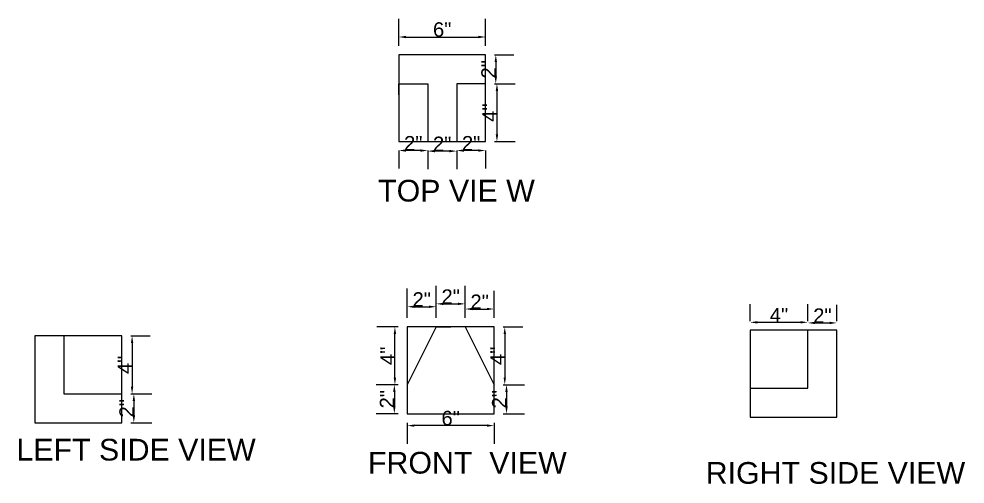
# Model space of a CAD drawing. Header units: inches. Extents: x 1476 to 2493, y 2175 to 2994.
# Drawn here: x 1844.4 to 1909.8, y 2961.4 to 2993.5 of the extents above; entities that cross this region are included whole.
import ezdxf

# ---------------------------------------------------------------- set-up
doc = ezdxf.new("R2010")
doc.units = ezdxf.units.IN
doc.styles.get("Standard").update_dxf_attribs({"font": 'arial.ttf'})
doc.dimstyles.new('ISO-25', dxfattribs={"dimtxt": 1, "dimasz": 0.5, "dimexe": 1.25, "dimexo": 0.625, "dimgap": 0, "dimtad": 1, "dimdec": 1, "dimlunit": 3, "dimtxsty": 'Standard', "dimcen": 2.5, "dimadec": 0, "dimazin": 0, "dimtfac": 1, "dimtdec": 1, "dimtmove": 0, "dimatfit": 3, "dimfxl": 1, "dimarcsym": 0})

# ---------------------------------------------------------------- blocks, each defined once
blk = doc.blocks.new('*D4')
at = {"color": 0, "lineweight": -2, "transparency": 16777216}
for p, q in [((1870.622, 2991.66), (1870.622, 2993.511)), ((1876.622, 2991.66), (1876.622, 2993.511)), ((1871.122, 2992.261), (1876.122, 2992.261))]:
    blk.add_line(p, q, dxfattribs=at)
at = {"color": 0, "transparency": 16777216}
for points in [[(1871.122, 2992.344), (1871.122, 2992.177), (1870.622, 2992.261)], [(1876.122, 2992.344), (1876.122, 2992.177), (1876.622, 2992.261)]]:
    blk.add_solid(points, dxfattribs=at)
at = {"layer": 'Defpoints', "color": 0, "transparency": 16777216}
for p in [(1876.622, 2992.261), (1870.622, 2991.035), (1876.622, 2991.035)]:
    blk.add_point(p, dxfattribs=at)
at = {"color": 0, "transparency": 16777216, "insert": (1873.622, 2992.771), "char_height": 1, "attachment_point": 5}
blk.add_mtext('6"', dxfattribs=at)
blk = doc.blocks.new('*D5')
at = {"color": 0, "lineweight": -2, "transparency": 16777216}
for p, q in [((1877.247, 2991.035), (1878.576, 2991.035)), ((1877.326, 2990.535), (1877.326, 2989.535)), ((1877.247, 2989.035), (1878.576, 2989.035))]:
    blk.add_line(p, q, dxfattribs=at)
at = {"color": 0, "transparency": 16777216}
for points in [[(1877.243, 2990.535), (1877.409, 2990.535), (1877.326, 2991.035)], [(1877.243, 2989.535), (1877.409, 2989.535), (1877.326, 2989.035)]]:
    blk.add_solid(points, dxfattribs=at)
at = {"layer": 'Defpoints', "color": 0, "transparency": 16777216}
for p in [(1876.622, 2991.035), (1876.622, 2989.035), (1877.326, 2989.035)]:
    blk.add_point(p, dxfattribs=at)
at = {"color": 0, "transparency": 16777216, "insert": (1876.824, 2990.035), "char_height": 1, "attachment_point": 5, "rotation": 90}
blk.add_mtext('2"', dxfattribs=at)
blk = doc.blocks.new('*D6')
at = {"color": 0, "lineweight": -2, "transparency": 16777216}
for p, q in [((1877.247, 2989.035), (1878.655, 2989.035)), ((1877.405, 2988.535), (1877.405, 2985.535)), ((1877.247, 2985.035), (1878.655, 2985.035))]:
    blk.add_line(p, q, dxfattribs=at)
at = {"color": 0, "transparency": 16777216}
for points in [[(1877.321, 2988.535), (1877.488, 2988.535), (1877.405, 2989.035)], [(1877.321, 2985.535), (1877.488, 2985.535), (1877.405, 2985.035)]]:
    blk.add_solid(points, dxfattribs=at)
at = {"layer": 'Defpoints', "color": 0, "transparency": 16777216}
for p in [(1876.622, 2989.035), (1876.622, 2985.035), (1877.405, 2985.035)]:
    blk.add_point(p, dxfattribs=at)
at = {"color": 0, "transparency": 16777216, "insert": (1876.905, 2987.035), "char_height": 1, "attachment_point": 5, "rotation": 90}
blk.add_mtext('4"', dxfattribs=at)
blk = doc.blocks.new('*D7')
at = {"color": 0, "lineweight": -2, "transparency": 16777216}
for p, q in [((1874.622, 2984.41), (1874.622, 2983.165)), ((1876.122, 2984.415), (1875.122, 2984.415)), ((1876.622, 2984.41), (1876.622, 2983.165))]:
    blk.add_line(p, q, dxfattribs=at)
at = {"color": 0, "transparency": 16777216}
for points in [[(1875.122, 2984.498), (1875.122, 2984.332), (1874.622, 2984.415)], [(1876.122, 2984.498), (1876.122, 2984.332), (1876.622, 2984.415)]]:
    blk.add_solid(points, dxfattribs=at)
at = {"layer": 'Defpoints', "color": 0, "transparency": 16777216}
for p in [(1874.622, 2985.035), (1874.622, 2984.415), (1876.622, 2985.035)]:
    blk.add_point(p, dxfattribs=at)
at = {"color": 0, "transparency": 16777216, "insert": (1875.622, 2984.917), "char_height": 1, "attachment_point": 5}
blk.add_mtext('2"', dxfattribs=at)
blk = doc.blocks.new('*D8')
at = {"color": 0, "lineweight": -2, "transparency": 16777216}
for p, q in [((1872.622, 2984.41), (1872.622, 2983.125)), ((1874.622, 2984.41), (1874.622, 2983.125)), ((1874.122, 2984.375), (1873.122, 2984.375))]:
    blk.add_line(p, q, dxfattribs=at)
at = {"color": 0, "transparency": 16777216}
for points in [[(1873.122, 2984.458), (1873.122, 2984.292), (1872.622, 2984.375)], [(1874.122, 2984.458), (1874.122, 2984.292), (1874.622, 2984.375)]]:
    blk.add_solid(points, dxfattribs=at)
at = {"layer": 'Defpoints', "color": 0, "transparency": 16777216}
for p in [(1872.622, 2985.035), (1874.622, 2985.035), (1872.622, 2984.375)]:
    blk.add_point(p, dxfattribs=at)
at = {"color": 0, "transparency": 16777216, "insert": (1873.622, 2984.877), "char_height": 1, "attachment_point": 5}
blk.add_mtext('2"', dxfattribs=at)
blk = doc.blocks.new('*D9')
at = {"color": 0, "lineweight": -2, "transparency": 16777216}
for p, q in [((1870.622, 2984.41), (1870.622, 2983.165)), ((1872.122, 2984.415), (1871.122, 2984.415)), ((1872.622, 2984.41), (1872.622, 2983.165))]:
    blk.add_line(p, q, dxfattribs=at)
at = {"color": 0, "transparency": 16777216}
for points in [[(1871.122, 2984.498), (1871.122, 2984.332), (1870.622, 2984.415)], [(1872.122, 2984.498), (1872.122, 2984.332), (1872.622, 2984.415)]]:
    blk.add_solid(points, dxfattribs=at)
at = {"layer": 'Defpoints', "color": 0, "transparency": 16777216}
for p in [(1870.622, 2985.035), (1870.622, 2984.415), (1872.622, 2985.035)]:
    blk.add_point(p, dxfattribs=at)
at = {"color": 0, "transparency": 16777216, "insert": (1871.622, 2984.917), "char_height": 1, "attachment_point": 5}
blk.add_mtext('2"', dxfattribs=at)
blk = doc.blocks.new('*D10')
at = {"color": 0, "lineweight": -2, "transparency": 16777216}
for p, q in [((1871.208, 2972.855), (1871.208, 2974.871)), ((1873.208, 2972.855), (1873.208, 2974.871)), ((1871.708, 2973.621), (1872.708, 2973.621))]:
    blk.add_line(p, q, dxfattribs=at)
at = {"color": 0, "transparency": 16777216}
for points in [[(1871.708, 2973.704), (1871.708, 2973.538), (1871.208, 2973.621)], [(1872.708, 2973.704), (1872.708, 2973.538), (1873.208, 2973.621)]]:
    blk.add_solid(points, dxfattribs=at)
at = {"layer": 'Defpoints', "color": 0, "transparency": 16777216}
for p in [(1873.208, 2973.621), (1871.208, 2972.23), (1873.208, 2972.23)]:
    blk.add_point(p, dxfattribs=at)
at = {"color": 0, "transparency": 16777216, "insert": (1872.208, 2974.123), "char_height": 1, "attachment_point": 5}
blk.add_mtext('2"', dxfattribs=at)
blk = doc.blocks.new('*D11')
at = {"color": 0, "lineweight": -2, "transparency": 16777216}
for p, q in [((1873.208, 2972.855), (1873.208, 2975.068)), ((1875.208, 2972.855), (1875.208, 2975.068)), ((1873.708, 2973.818), (1874.708, 2973.818))]:
    blk.add_line(p, q, dxfattribs=at)
at = {"color": 0, "transparency": 16777216}
for points in [[(1873.708, 2973.901), (1873.708, 2973.734), (1873.208, 2973.818)], [(1874.708, 2973.901), (1874.708, 2973.734), (1875.208, 2973.818)]]:
    blk.add_solid(points, dxfattribs=at)
at = {"layer": 'Defpoints', "color": 0, "transparency": 16777216}
for p in [(1875.208, 2973.818), (1873.208, 2972.23), (1875.208, 2972.23)]:
    blk.add_point(p, dxfattribs=at)
at = {"color": 0, "transparency": 16777216, "insert": (1874.208, 2974.32), "char_height": 1, "attachment_point": 5}
blk.add_mtext('2"', dxfattribs=at)
blk = doc.blocks.new('*D12')
at = {"color": 0, "lineweight": -2, "transparency": 16777216}
for p, q in [((1875.208, 2972.855), (1875.208, 2974.714)), ((1877.208, 2972.855), (1877.208, 2974.714)), ((1875.708, 2973.464), (1876.708, 2973.464))]:
    blk.add_line(p, q, dxfattribs=at)
at = {"color": 0, "transparency": 16777216}
for points in [[(1875.708, 2973.547), (1875.708, 2973.381), (1875.208, 2973.464)], [(1876.708, 2973.547), (1876.708, 2973.381), (1877.208, 2973.464)]]:
    blk.add_solid(points, dxfattribs=at)
at = {"layer": 'Defpoints', "color": 0, "transparency": 16777216}
for p in [(1877.208, 2973.464), (1875.208, 2972.23), (1877.208, 2972.23)]:
    blk.add_point(p, dxfattribs=at)
at = {"color": 0, "transparency": 16777216, "insert": (1876.208, 2973.966), "char_height": 1, "attachment_point": 5}
blk.add_mtext('2"', dxfattribs=at)
blk = doc.blocks.new('*D13')
at = {"color": 0, "lineweight": -2, "transparency": 16777216}
for p, q in [((1877.833, 2972.23), (1879.196, 2972.23)), ((1877.946, 2971.73), (1877.946, 2968.73)), ((1877.833, 2968.23), (1879.196, 2968.23))]:
    blk.add_line(p, q, dxfattribs=at)
at = {"color": 0, "transparency": 16777216}
for points in [[(1877.863, 2971.73), (1878.03, 2971.73), (1877.946, 2972.23)], [(1877.863, 2968.73), (1878.03, 2968.73), (1877.946, 2968.23)]]:
    blk.add_solid(points, dxfattribs=at)
at = {"layer": 'Defpoints', "color": 0, "transparency": 16777216}
for p in [(1877.208, 2972.23), (1877.208, 2968.23), (1877.946, 2968.23)]:
    blk.add_point(p, dxfattribs=at)
at = {"color": 0, "transparency": 16777216, "insert": (1877.446, 2970.23), "char_height": 1, "attachment_point": 5, "rotation": 90}
blk.add_mtext('4"', dxfattribs=at)
blk = doc.blocks.new('*D14')
at = {"color": 0, "lineweight": -2, "transparency": 16777216}
for p, q in [((1877.833, 2968.23), (1879.315, 2968.23)), ((1878.065, 2967.73), (1878.065, 2966.73)), ((1877.833, 2966.23), (1879.315, 2966.23))]:
    blk.add_line(p, q, dxfattribs=at)
at = {"color": 0, "transparency": 16777216}
for points in [[(1877.982, 2967.73), (1878.148, 2967.73), (1878.065, 2968.23)], [(1877.982, 2966.73), (1878.148, 2966.73), (1878.065, 2966.23)]]:
    blk.add_solid(points, dxfattribs=at)
at = {"layer": 'Defpoints', "color": 0, "transparency": 16777216}
for p in [(1877.208, 2968.23), (1877.208, 2966.23), (1878.065, 2966.23)]:
    blk.add_point(p, dxfattribs=at)
at = {"color": 0, "transparency": 16777216, "insert": (1877.563, 2967.23), "char_height": 1, "attachment_point": 5, "rotation": 90}
blk.add_mtext('2"', dxfattribs=at)
blk = doc.blocks.new('*D15')
at = {"color": 0, "lineweight": -2, "transparency": 16777216}
for p, q in [((1871.208, 2965.605), (1871.208, 2964.156)), ((1877.208, 2965.605), (1877.208, 2964.156)), ((1876.708, 2965.406), (1871.708, 2965.406))]:
    blk.add_line(p, q, dxfattribs=at)
at = {"color": 0, "transparency": 16777216}
for points in [[(1871.708, 2965.49), (1871.708, 2965.323), (1871.208, 2965.406)], [(1876.708, 2965.49), (1876.708, 2965.323), (1877.208, 2965.406)]]:
    blk.add_solid(points, dxfattribs=at)
at = {"layer": 'Defpoints', "color": 0, "transparency": 16777216}
for p in [(1871.208, 2966.23), (1877.208, 2966.23), (1871.208, 2965.406)]:
    blk.add_point(p, dxfattribs=at)
at = {"color": 0, "transparency": 16777216, "insert": (1874.208, 2965.917), "char_height": 1, "attachment_point": 5}
blk.add_mtext('6"', dxfattribs=at)
blk = doc.blocks.new('*D16')
at = {"color": 0, "lineweight": -2, "transparency": 16777216}
for p, q in [((1870.583, 2968.23), (1869.065, 2968.23)), ((1870.315, 2967.73), (1870.315, 2966.73)), ((1870.583, 2966.23), (1869.065, 2966.23))]:
    blk.add_line(p, q, dxfattribs=at)
at = {"color": 0, "transparency": 16777216}
for points in [[(1870.231, 2967.73), (1870.398, 2967.73), (1870.315, 2968.23)], [(1870.231, 2966.73), (1870.398, 2966.73), (1870.315, 2966.23)]]:
    blk.add_solid(points, dxfattribs=at)
at = {"layer": 'Defpoints', "color": 0, "transparency": 16777216}
for p in [(1871.208, 2968.23), (1870.315, 2966.23), (1871.208, 2966.23)]:
    blk.add_point(p, dxfattribs=at)
at = {"color": 0, "transparency": 16777216, "insert": (1869.813, 2967.23), "char_height": 1, "attachment_point": 5, "rotation": 90}
blk.add_mtext('2"', dxfattribs=at)
blk = doc.blocks.new('*D17')
at = {"color": 0, "lineweight": -2, "transparency": 16777216}
for p, q in [((1870.583, 2972.23), (1869.105, 2972.23)), ((1870.355, 2968.73), (1870.355, 2971.73)), ((1870.583, 2968.23), (1869.105, 2968.23))]:
    blk.add_line(p, q, dxfattribs=at)
at = {"color": 0, "transparency": 16777216}
for points in [[(1870.271, 2971.73), (1870.438, 2971.73), (1870.355, 2972.23)], [(1870.271, 2968.73), (1870.438, 2968.73), (1870.355, 2968.23)]]:
    blk.add_solid(points, dxfattribs=at)
at = {"layer": 'Defpoints', "color": 0, "transparency": 16777216}
for p in [(1870.355, 2972.23), (1871.208, 2972.23), (1871.208, 2968.23)]:
    blk.add_point(p, dxfattribs=at)
at = {"color": 0, "transparency": 16777216, "insert": (1869.855, 2970.23), "char_height": 1, "attachment_point": 5, "rotation": 90}
blk.add_mtext('4"', dxfattribs=at)
blk = doc.blocks.new('*D18')
at = {"color": 0, "lineweight": -2, "transparency": 16777216}
for p, q in [((1894.892, 2972.625), (1894.892, 2973.794)), ((1898.892, 2972.625), (1898.892, 2973.794)), ((1895.392, 2972.544), (1898.392, 2972.544))]:
    blk.add_line(p, q, dxfattribs=at)
at = {"color": 0, "transparency": 16777216}
for points in [[(1895.392, 2972.627), (1895.392, 2972.461), (1894.892, 2972.544)], [(1898.392, 2972.627), (1898.392, 2972.461), (1898.892, 2972.544)]]:
    blk.add_solid(points, dxfattribs=at)
at = {"layer": 'Defpoints', "color": 0, "transparency": 16777216}
for p in [(1894.892, 2972), (1898.892, 2972.544), (1898.892, 2972)]:
    blk.add_point(p, dxfattribs=at)
at = {"color": 0, "transparency": 16777216, "insert": (1896.892, 2973.044), "char_height": 1, "attachment_point": 5}
blk.add_mtext('4"', dxfattribs=at)
blk = doc.blocks.new('*D19')
at = {"color": 0, "lineweight": -2, "transparency": 16777216}
for p, q in [((1898.892, 2972.625), (1898.892, 2973.753)), ((1900.892, 2972.625), (1900.892, 2973.753)), ((1899.392, 2972.503), (1900.392, 2972.503))]:
    blk.add_line(p, q, dxfattribs=at)
at = {"color": 0, "transparency": 16777216}
for points in [[(1899.392, 2972.587), (1899.392, 2972.42), (1898.892, 2972.503)], [(1900.392, 2972.587), (1900.392, 2972.42), (1900.892, 2972.503)]]:
    blk.add_solid(points, dxfattribs=at)
at = {"layer": 'Defpoints', "color": 0, "transparency": 16777216}
for p in [(1898.892, 2972), (1900.892, 2972.503), (1900.892, 2972)]:
    blk.add_point(p, dxfattribs=at)
at = {"color": 0, "transparency": 16777216, "insert": (1899.892, 2973.005), "char_height": 1, "attachment_point": 5}
blk.add_mtext('2"', dxfattribs=at)
blk = doc.blocks.new('*D20')
at = {"color": 0, "lineweight": -2, "transparency": 16777216}
for p, q in [((1852.102, 2971.605), (1853.445, 2971.605)), ((1852.195, 2971.105), (1852.195, 2968.105)), ((1852.102, 2967.605), (1853.445, 2967.605))]:
    blk.add_line(p, q, dxfattribs=at)
at = {"color": 0, "transparency": 16777216}
for points in [[(1852.112, 2971.105), (1852.279, 2971.105), (1852.195, 2971.605)], [(1852.112, 2968.105), (1852.279, 2968.105), (1852.195, 2967.605)]]:
    blk.add_solid(points, dxfattribs=at)
at = {"layer": 'Defpoints', "color": 0, "transparency": 16777216}
for p in [(1851.477, 2971.605), (1851.477, 2967.605), (1852.195, 2967.605)]:
    blk.add_point(p, dxfattribs=at)
at = {"color": 0, "transparency": 16777216, "insert": (1851.695, 2969.605), "char_height": 1, "attachment_point": 5, "rotation": 90}
blk.add_mtext('4"', dxfattribs=at)
blk = doc.blocks.new('*D21')
at = {"color": 0, "lineweight": -2, "transparency": 16777216}
for p, q in [((1852.102, 2967.605), (1853.566, 2967.605)), ((1852.316, 2967.105), (1852.316, 2966.105)), ((1852.102, 2965.605), (1853.566, 2965.605))]:
    blk.add_line(p, q, dxfattribs=at)
at = {"color": 0, "transparency": 16777216}
for points in [[(1852.233, 2967.105), (1852.4, 2967.105), (1852.316, 2967.605)], [(1852.233, 2966.105), (1852.4, 2966.105), (1852.316, 2965.605)]]:
    blk.add_solid(points, dxfattribs=at)
at = {"layer": 'Defpoints', "color": 0, "transparency": 16777216}
for p in [(1851.477, 2967.605), (1851.477, 2965.605), (1852.316, 2965.605)]:
    blk.add_point(p, dxfattribs=at)
at = {"color": 0, "transparency": 16777216, "insert": (1851.814, 2966.605), "char_height": 1, "attachment_point": 5, "rotation": 90}
blk.add_mtext('2"', dxfattribs=at)

msp = doc.modelspace()

# ---------------------------------------------------------------- linework, layer by layer
for p, q in [((1876.622, 2991.035), (1870.622, 2991.035)), ((1870.622, 2991.035), (1870.622, 2989.035)), ((1876.622, 2989.035), (1876.622, 2991.035)), ((1870.622, 2989.035), (1870.622, 2985.035)), ((1870.622, 2988.258), (1870.622, 2989.035)), ((1870.622, 2989.035), (1872.622, 2989.035)), ((1872.622, 2989.035), (1872.622, 2985.035)), ((1876.622, 2989.035), (1874.622, 2989.035)), ((1874.622, 2989.035), (1874.622, 2985.035)), ((1876.622, 2985.035), (1876.622, 2989.035)), ((1870.622, 2985.035), (1872.622, 2985.035)), ((1872.622, 2985.035), (1874.622, 2985.035)), ((1874.622, 2985.035), (1876.622, 2985.035)), ((1873.208, 2972.23), (1871.208, 2972.23)), ((1871.208, 2972.23), (1871.208, 2968.23)), ((1873.208, 2972.23), (1871.208, 2968.23)), ((1875.208, 2972.23), (1873.208, 2972.23)), ((1873.208, 2972.23), (1874.208, 2972.23)), ((1877.208, 2972.23), (1875.208, 2972.23)), ((1875.208, 2972.23), (1877.208, 2968.23)), ((1877.208, 2968.23), (1877.208, 2972.23)), ((1898.892, 2972), (1894.892, 2972)), ((1894.892, 2972), (1894.892, 2968)), ((1900.892, 2972), (1898.892, 2972)), ((1898.892, 2968), (1898.892, 2972)), ((1900.892, 2966), (1900.892, 2972)), ((1847.477, 2971.605), (1845.477, 2971.605)), ((1845.477, 2971.605), (1845.477, 2967.605)), ((1851.477, 2971.605), (1847.477, 2971.605)), ((1847.477, 2971.605), (1847.477, 2967.605)), ((1851.477, 2967.605), (1851.477, 2971.605)), ((1871.208, 2968.23), (1871.208, 2966.23)), ((1877.208, 2966.23), (1877.208, 2968.23)), ((1845.477, 2967.605), (1845.477, 2965.605)), ((1847.477, 2967.605), (1851.477, 2967.605)), ((1851.477, 2965.605), (1851.477, 2967.605)), ((1894.892, 2968), (1894.892, 2966)), ((1894.892, 2968), (1898.892, 2968)), ((1871.208, 2966.23), (1877.208, 2966.23)), ((1845.477, 2965.605), (1851.477, 2965.605)), ((1894.892, 2966), (1900.892, 2966))]:
    msp.add_line(p, q)

# ---------------------------------------------------------------- texts
at = {"insert": (1869.196, 2982.391), "char_height": 1.5, "attachment_point": 1}
msp.add_mtext_dynamic_manual_height_columns('TOP VIE W ', width=19.07754, gutter_width=200, heights=[0], dxfattribs=at)
at = {"char_height": 1.5, "attachment_point": 1}
for s, insert, width in [('LEFT SIDE VIEW', (1844.203, 2964.492), 17.17459), ('FRONT  VIEW ', (1868.494, 2963.591), 14.21797), ('RIGHT SIDE VIEW ', (1891.831, 2962.886), 18.62819)]:
    msp.add_mtext(s, dxfattribs=dict(at, insert=insert, width=width))

# ---------------------------------------------------------------- dimensions: what is measured, and where the dimension line sits
at = {"color": 3}
for base, p1, p2, picture, middle in [((1876.622, 2992.261), (1870.622, 2991.035), (1876.622, 2991.035), '*D4', (1873.622, 2992.771)), ((1873.208, 2973.621), (1871.208, 2972.23), (1873.208, 2972.23), '*D10', (1872.208, 2974.123)), ((1875.208, 2973.818), (1873.208, 2972.23), (1875.208, 2972.23), '*D11', (1874.208, 2974.32)), ((1877.208, 2973.464), (1875.208, 2972.23), (1877.208, 2972.23), '*D12', (1876.208, 2973.966)), ((1898.892, 2972.544), (1894.892, 2972), (1898.892, 2972), '*D18', (1896.892, 2973.044)), ((1900.892, 2972.503), (1898.892, 2972), (1900.892, 2972), '*D19', (1899.892, 2973.005))]:
    dim = msp.add_linear_dim(base=base, p1=p1, p2=p2, dimstyle='ISO-25', dxfattribs=at)
    dim.commit()
    dim.dimension.update_dxf_attribs({"geometry": picture, "text_midpoint": middle})
at = {"color": 4}
for base, p1, p2, picture, middle in [((1877.326, 2989.035), (1876.622, 2991.035), (1876.622, 2989.035), '*D5', (1876.824, 2990.035)), ((1877.405, 2985.035), (1876.622, 2989.035), (1876.622, 2985.035), '*D6', (1876.905, 2987.035))]:
    dim = msp.add_linear_dim(base=base, p1=p1, p2=p2, angle=90, dimstyle='ISO-25', dxfattribs=at)
    dim.commit()
    dim.dimension.update_dxf_attribs({"geometry": picture, "text_midpoint": middle})
for base, p1, p2, picture, middle in [((1870.622, 2984.415), (1872.622, 2985.035), (1870.622, 2985.035), '*D9', (1871.622, 2984.917)), ((1872.622, 2984.375), (1874.622, 2985.035), (1872.622, 2985.035), '*D8', (1873.622, 2984.877)), ((1874.622, 2984.415), (1876.622, 2985.035), (1874.622, 2985.035), '*D7', (1875.622, 2984.917)), ((1871.208, 2965.406), (1877.208, 2966.23), (1871.208, 2966.23), '*D15', (1874.208, 2965.917))]:
    dim = msp.add_linear_dim(base=base, p1=p1, p2=p2, dimstyle='ISO-25')
    dim.commit()
    dim.dimension.update_dxf_attribs({"geometry": picture, "text_midpoint": middle})
for base, p1, p2, picture, middle in [((1870.355, 2972.23), (1871.208, 2968.23), (1871.208, 2972.23), '*D17', (1869.855, 2970.23)), ((1877.946, 2968.23), (1877.208, 2972.23), (1877.208, 2968.23), '*D13', (1877.446, 2970.23)), ((1870.315, 2966.23), (1871.208, 2968.23), (1871.208, 2966.23), '*D16', (1869.813, 2967.23)), ((1878.065, 2966.23), (1877.208, 2968.23), (1877.208, 2966.23), '*D14', (1877.563, 2967.23))]:
    dim = msp.add_linear_dim(base=base, p1=p1, p2=p2, angle=90, dimstyle='ISO-25')
    dim.commit()
    dim.dimension.update_dxf_attribs({"geometry": picture, "text_midpoint": middle})
at = {"color": 3}
for base, p1, p2, picture, middle in [((1852.195, 2967.605), (1851.477, 2971.605), (1851.477, 2967.605), '*D20', (1851.695, 2969.605)), ((1852.316, 2965.605), (1851.477, 2967.605), (1851.477, 2965.605), '*D21', (1851.814, 2966.605))]:
    dim = msp.add_linear_dim(base=base, p1=p1, p2=p2, angle=90, dimstyle='ISO-25', dxfattribs=at)
    dim.commit()
    dim.dimension.update_dxf_attribs({"geometry": picture, "text_midpoint": middle})

doc.saveas('drawing.dxf')
